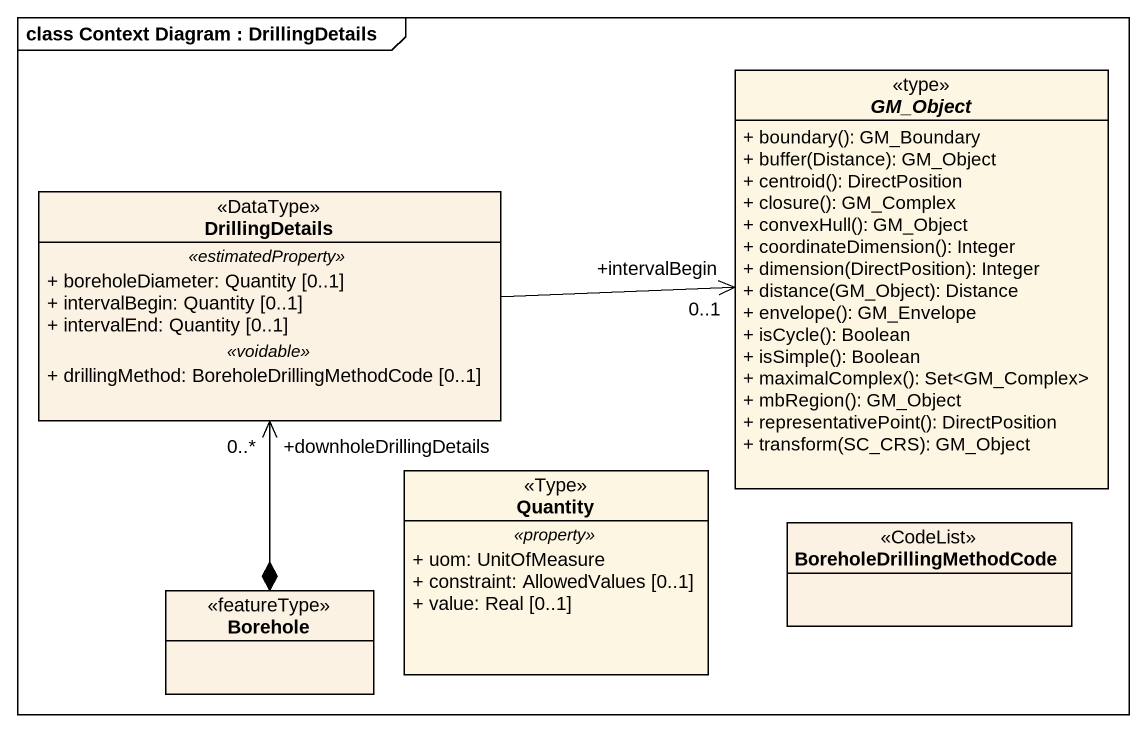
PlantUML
@startuml
mainframe class Context Diagram : DrillingDetails
hide circle
hide empty members
skinparam classAttributeIconSize 0
abstract class GM_Object <<type>> {
  + boundary(): GM_Boundary
  + buffer(Distance): GM_Object
  + centroid(): DirectPosition
  + closure(): GM_Complex
  + convexHull(): GM_Object
  + coordinateDimension(): Integer
  + dimension(DirectPosition): Integer
  + distance(GM_Object): Distance
  + envelope(): GM_Envelope
  + isCycle(): Boolean
  + isSimple(): Boolean
  + maximalComplex(): Set<GM_Complex>
  + mbRegion(): GM_Object
  + representativePoint(): DirectPosition
  + transform(SC_CRS): GM_Object
}
class DrillingDetails <<DataType>> #FCF2E3 {
  .. <<estimatedProperty>> ..
  + boreholeDiameter: Quantity [0..1]
  + intervalBegin: Quantity [0..1]
  + intervalEnd: Quantity [0..1]
  .. <<voidable>> ..
  + drillingMethod: BoreholeDrillingMethodCode [0..1]
}
class Quantity <<Type>> {
  .. <<property>> ..
  + uom: UnitOfMeasure
  + constraint: AllowedValues [0..1]
  + value: Real [0..1]
}
class BoreholeDrillingMethodCode <<CodeList>> #FCF2E3
class Borehole <<featureType>> #FCF2E3
DrillingDetails -right-> "+intervalBegin\n0..1" GM_Object
Borehole *-up-> "+downholeDrillingDetails\n0..*" DrillingDetails
@enduml
